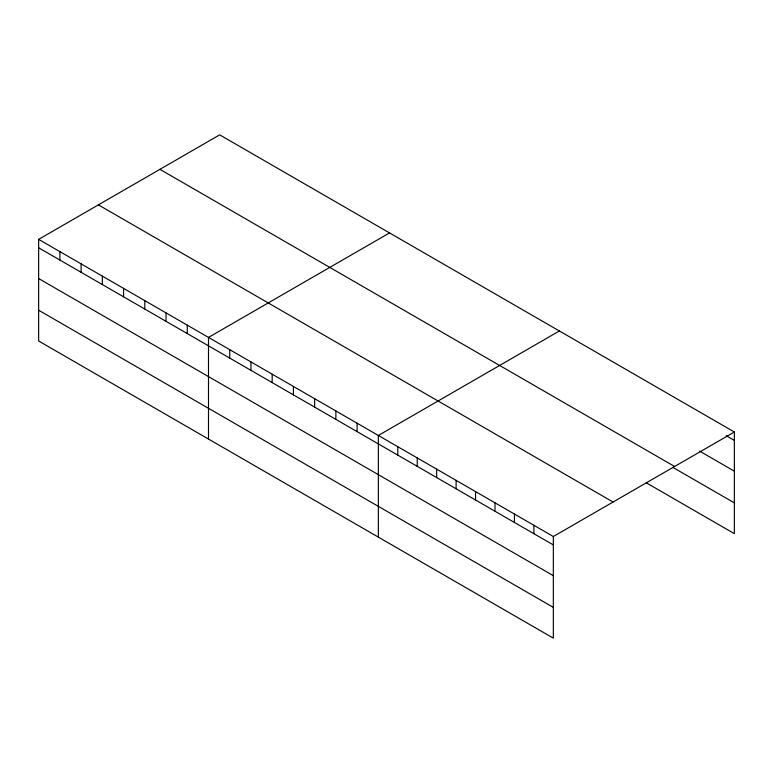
<?xml version="1.0" encoding="UTF-8"?>
<svg xmlns="http://www.w3.org/2000/svg" width="773" height="773" viewBox="0 0 773 773"><rect width="100%" height="100%" fill="white"/><g stroke="black" fill="none" stroke-linecap="round" stroke-linejoin="round"><path stroke-width="1.16" d="M38.65 239.359L553.333 536.51L553.333 638.15L38.65 340.999L38.65 239.359L219.667 134.85L734.35 432.001L734.35 533.641L646.344 482.825M389.515 232.915L208.497 337.424L208.497 439.054M559.362 330.97L378.345 435.479L378.345 537.119M553.333 536.51L734.35 432.001M726.166 435.682L734.35 440.417M699.555 451.084L734.35 471.172M159.934 169.345L674.616 466.486M672.945 467.423L734.35 502.875M98.384 204.874L613.066 502.025M38.65 247.775L553.333 544.917M38.65 278.541L553.333 575.682M38.65 310.234L553.333 607.385M533.892 525.282L533.892 533.699M514.451 514.064L514.451 522.471M495 502.837L495 511.243M475.559 491.609L475.559 500.015M456.118 480.381L456.118 488.797M436.668 469.153L436.668 477.569M417.227 457.935L417.227 466.341M397.786 446.707L397.786 455.113M357.107 423.227L357.107 431.634M335.878 410.965L335.878 419.372M314.65 398.704L314.65 407.12M293.421 386.452L293.421 394.858M272.183 374.19L272.183 382.606M250.954 361.938L250.954 370.344M229.726 349.676L229.726 358.092M187.269 325.162L187.269 333.569M166.031 312.91L166.031 321.317M144.802 300.649L144.802 309.055M123.574 288.387L123.574 296.803M102.345 276.135L102.345 284.541M81.107 263.873L81.107 272.289M59.879 251.621L59.879 260.028"/></g></svg>
